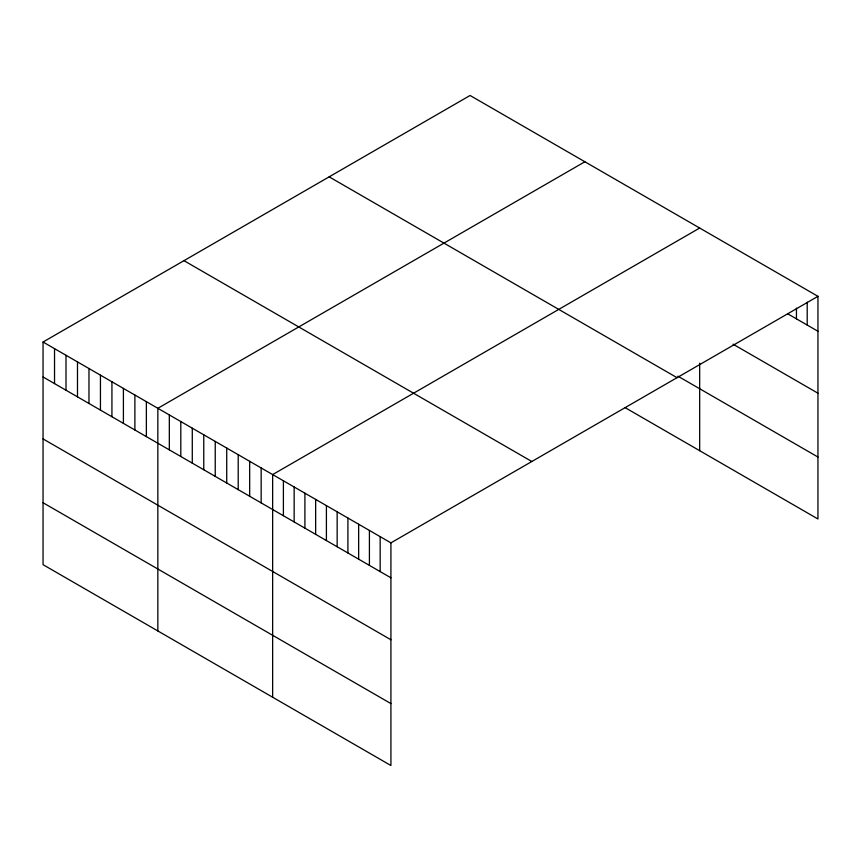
<?xml version="1.0" encoding="UTF-8"?>
<svg xmlns="http://www.w3.org/2000/svg" width="861" height="861" viewBox="0 0 861 861"><rect width="100%" height="100%" fill="white"/><g stroke="black" fill="none" stroke-linecap="round" stroke-linejoin="round"><path stroke-width="1.29" d="M43.05 342.021L390.916 542.86L390.916 765.515L43.05 564.676L43.05 342.021L470.084 95.485L817.95 296.324L817.95 518.979L625.054 407.608M584.877 161.76L157.843 408.308L157.843 630.962M699.67 228.036L272.646 474.583L272.646 697.238M390.916 542.86L817.95 296.324M787.847 313.878L817.95 331.259M733.012 344.163L817.95 393.208M677.865 376.149L817.95 457.03M329.16 176.839L677.026 377.678M183.974 260.668L531.84 461.507M43.05 376.967L390.916 577.806M43.05 438.916L390.916 639.755M43.05 502.738L390.916 703.577M807.198 302.211L807.198 325.049M796.447 308.098L796.447 318.85M699.67 363.213L699.67 450.69M380.164 536.661L380.164 571.596M369.412 530.451L369.412 565.386M358.66 524.241L358.66 559.187M347.909 518.031L347.909 552.977M337.157 511.821L337.157 546.767M326.405 505.622L326.405 540.557M315.653 499.412L315.653 534.347M304.902 493.202L304.902 528.148M294.15 486.992L294.15 521.938M283.398 480.782L283.398 515.728M261.163 467.953L261.163 502.889M249.679 461.324L249.679 496.27M238.206 454.694L238.206 489.64M226.723 448.064L226.723 483.01M215.239 441.445L215.239 476.381M203.766 434.816L203.766 469.751M192.283 428.186L192.283 463.132M180.81 421.556L180.81 456.502M169.326 414.927L169.326 449.872M146.37 401.678L146.37 436.613M134.886 395.048L134.886 429.994M123.403 388.419L123.403 423.364M111.93 381.789L111.93 416.735M100.446 375.159L100.446 410.105M88.974 368.54L88.974 403.475M77.49 361.911L77.49 396.846M66.006 355.281L66.006 390.227M54.534 348.651L54.534 383.597"/></g></svg>
